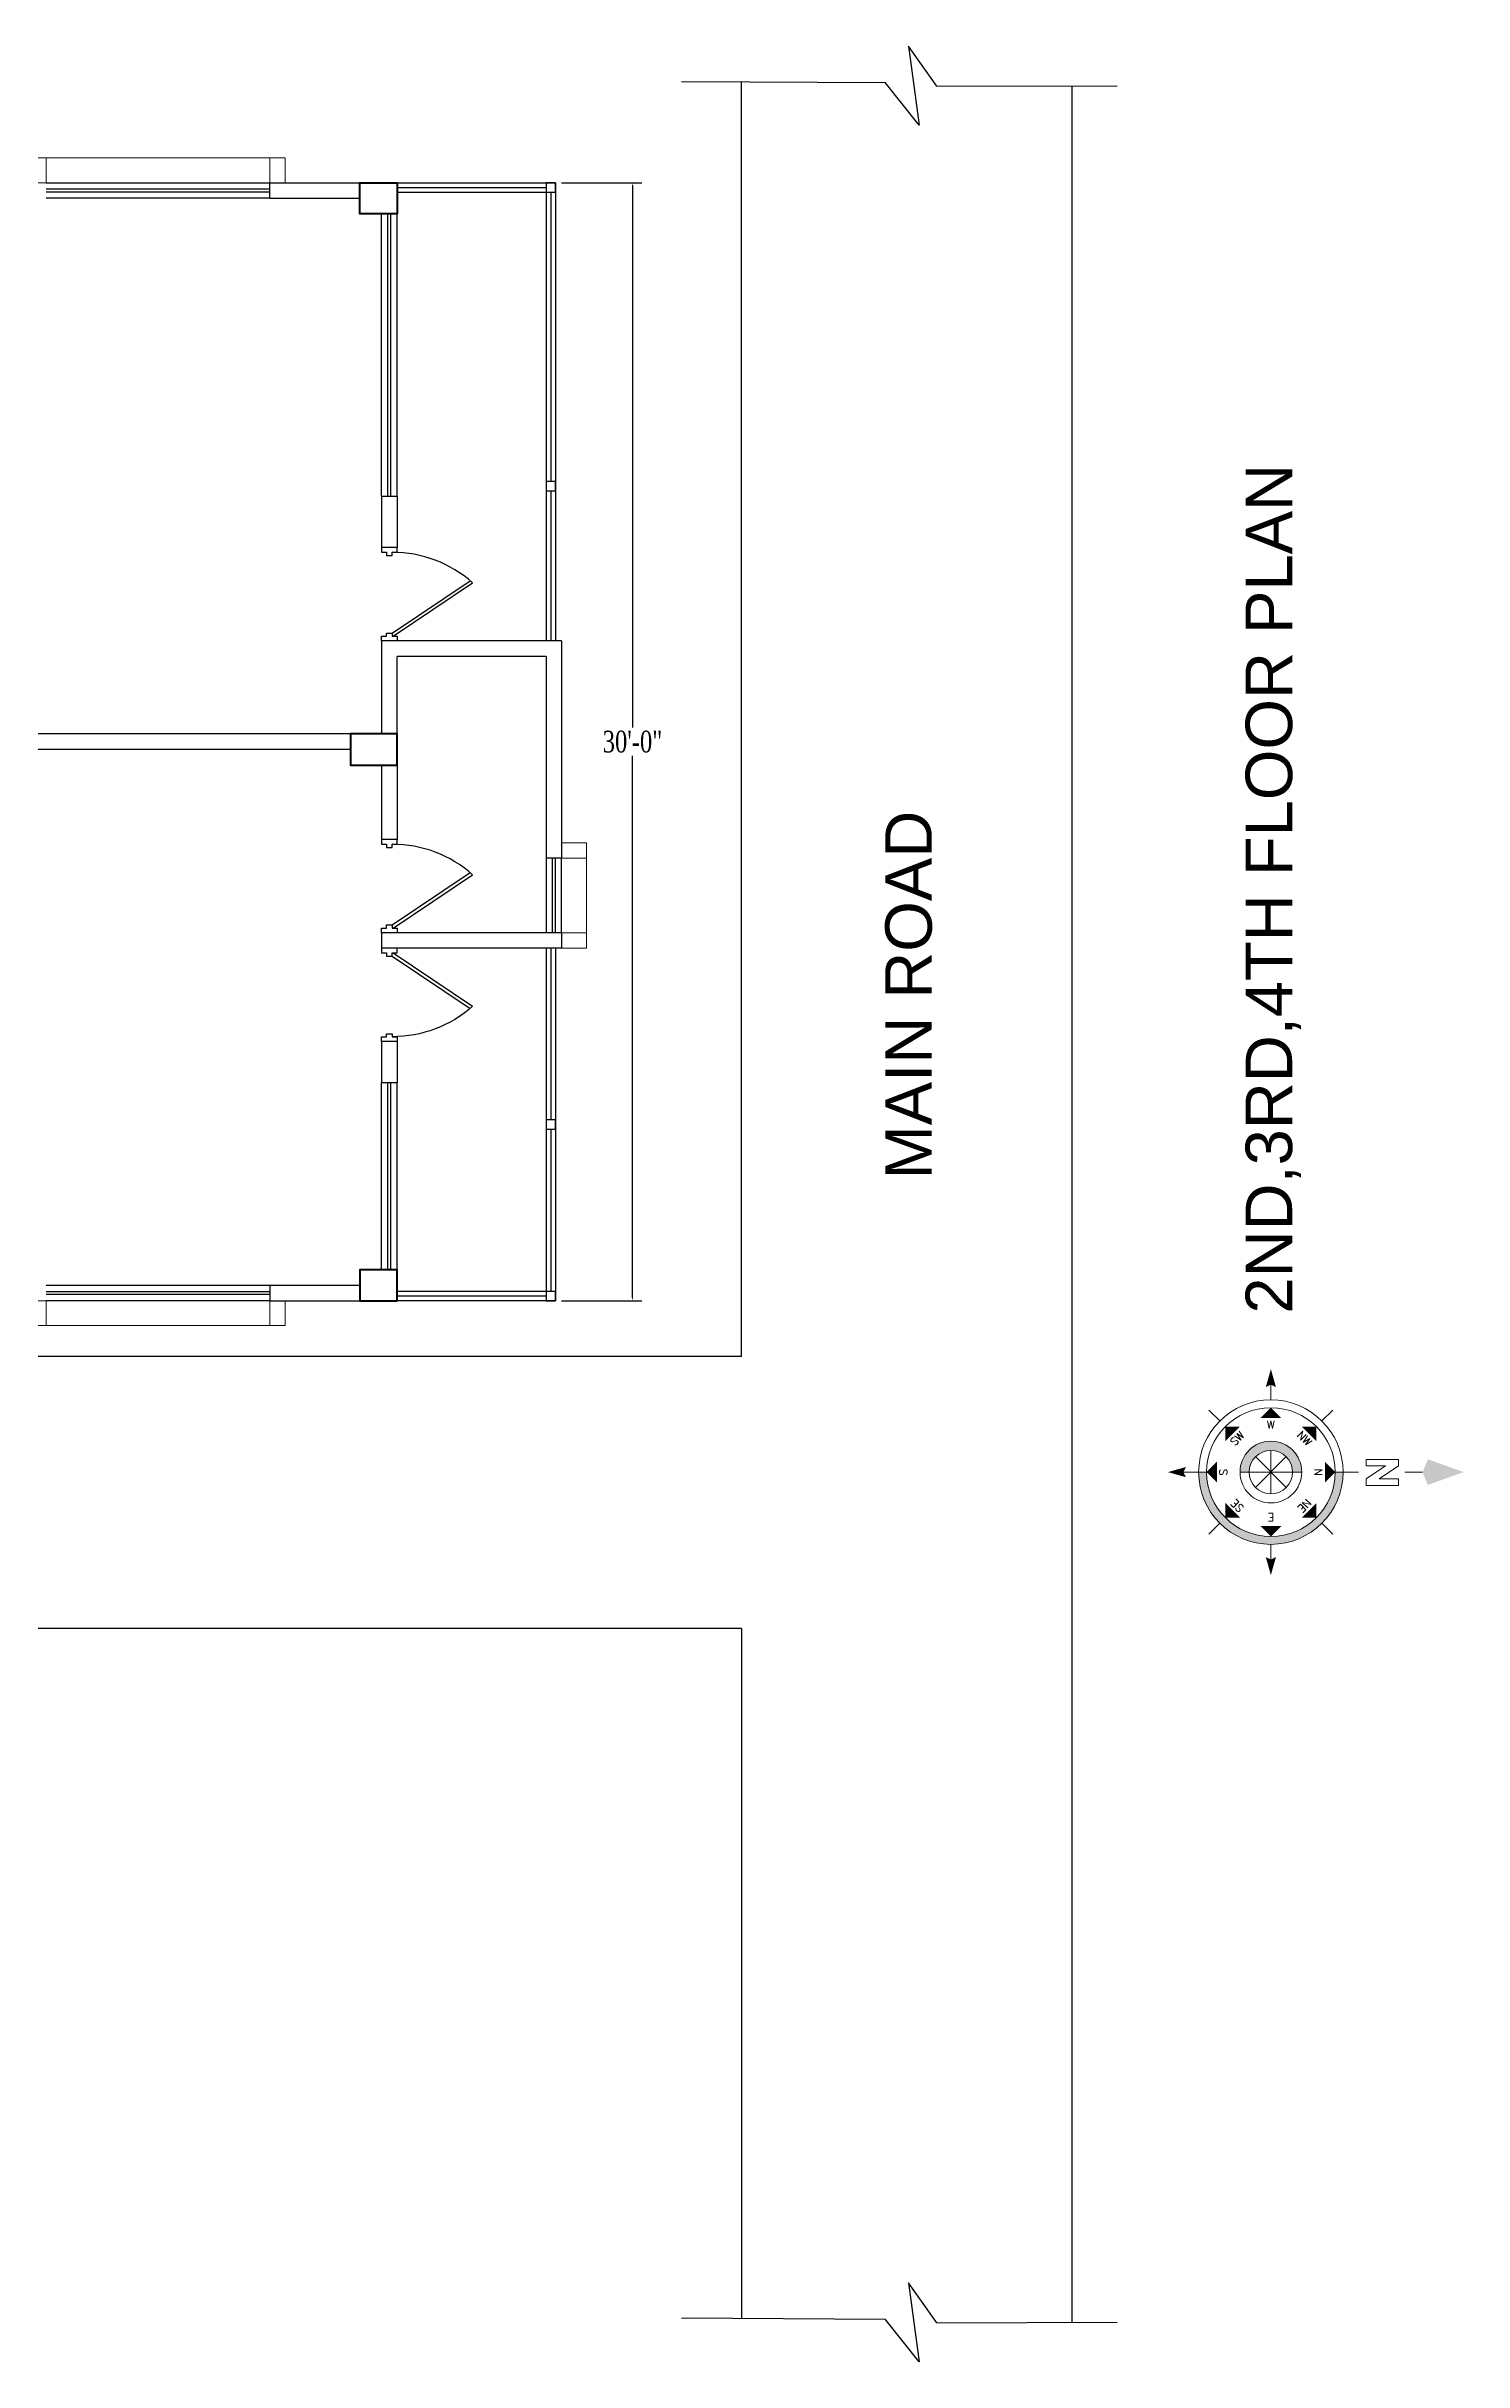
# Model space of a CAD drawing. Header units: inches. Extents: x -54558 to 35158, y -4190 to 41945.
# Drawn here: x -51748 to -51292, y 1901 to 2646 of the extents above; entities that cross this region are included whole.
import ezdxf
from ezdxf.enums import TextEntityAlignment as Align

# ---------------------------------------------------------------- set-up
doc = ezdxf.new("R2010")
doc.units = ezdxf.units.IN
doc.header["$MEASUREMENT"] = 0
doc.linetypes.add('Dash 1_16_', pattern=[3.175, 1.5875, -1.5875])
doc.layers.get('0').update_dxf_attribs({"true_color": 0xe4c8de})
for name, color, linetype, lineweight in [('A-FURN-FIXD', 44, 'Continuous', 9), ('A_WALL', 7, 'Continuous', 30), ('colum', 241, 'Continuous', 40), ('railing', 6, 'Continuous', 5), ('ROAD', 251, 'Continuous', 30), ('sanshade', 252, 'Continuous', 5), ('Ver', 144, 'Continuous', 30), ('Wall-02', 7, 'Continuous', 30), ('windo', 140, 'Continuous', 25)]:
    doc.layers.add(name, color=color, linetype=linetype, lineweight=lineweight)
doc.layers.add('door', color=34, linetype='Continuous')
doc.layers.add('title', color=7, linetype='Continuous')
doc.styles.add('Arial', font='arial.ttf')
doc.styles.add('LOGO', font='times.ttf', dxfattribs={"width": 0.75, "height": 7})
doc.styles.add('ROMANS', font='romans.shx', dxfattribs={"width": 0.8})
doc.dimstyles.new('STANDARD$0', dxfattribs={"dimtxt": 2, "dimasz": 1, "dimexe": 3, "dimexo": 2, "dimgap": 1, "dimtad": 1, "dimtih": 1, "dimtoh": 1, "dimzin": 3, "dimdsep": 46, "dimlunit": 4, "dimtxsty": 'LOGO', "dimcen": 0.09, "dimdle": 6, "dimclrd": 256, "dimclre": 256, "dimclrt": 7, "dimadec": 0, "dimazin": 1, "dimtm": 1e-09, "dimtfac": 1, "dimtofl": 0, "dimtmove": 0, "dimatfit": 2, "dimfxl": 1, "dimtolj": 1, "dimtzin": 0, "dimlwd": -1, "dimlwe": -1, "dimarcsym": 0})

# ---------------------------------------------------------------- blocks, each defined once
blk = doc.blocks.new('tyer')
at = {"layer": 'sanshade'}
for points in [[(-25800.79, -9018.32), (-25792.79, -9018.32), (-25792.79, -9023.32), (-25800.79, -9023.32)], [(-25800.79, -9018.32), (-25792.79, -9018.32), (-25792.79, -9100.32), (-25800.79, -9100.32)], [(-25800.79, -9095.32), (-25792.79, -9095.32), (-25792.79, -9100.32), (-25800.79, -9100.32)]]:
    blk.add_lwpolyline(points, close=True, dxfattribs=at)
blk = doc.blocks.new('tw4')
at = {"layer": 'sanshade'}
for points in [[(-25480.79, -8923.32), (-25472.79, -8923.32), (-25472.79, -8928.32), (-25480.79, -8928.32)], [(-25480.79, -8928.32), (-25472.79, -8928.32), (-25472.79, -8952.32), (-25480.79, -8952.32)], [(-25480.79, -8957.32), (-25472.79, -8957.32), (-25472.79, -8952.32), (-25480.79, -8952.32)]]:
    blk.add_lwpolyline(points, close=True, dxfattribs=at)
blk = doc.blocks.new('*D579')
at = {"layer": 'A_WALL', "ltscale": 0.25}
for p, q in [((-51582.35, 2602.53), (-51556.51, 2602.53)), ((-51559.51, 2601.53), (-51559.51, 2427.09)), ((-51559.51, 2243.53), (-51559.51, 2417.97)), ((-51582.35, 2242.53), (-51556.51, 2242.53))]:
    blk.add_line(p, q, dxfattribs=at)
for points in [[(-51559.67, 2601.53), (-51559.34, 2601.53), (-51559.51, 2602.53)], [(-51559.67, 2243.53), (-51559.34, 2243.53), (-51559.51, 2242.53)]]:
    blk.add_solid(points, dxfattribs=at)
at = {"layer": 'A_WALL', "color": 7, "ltscale": 0.25, "insert": (-51559.51, 2422.53), "char_height": 7, "attachment_point": 5, "style": 'LOGO'}
blk.add_mtext('\\A1;30\'-0"', dxfattribs=at)
blk = doc.blocks.new('Anno_North_J_Metric')
at = {"layer": 'title', "lineweight": 18}
h = blk.add_hatch(color=256, dxfattribs=at)
h.paths.add_polyline_path([(4.17, 0), (4.68, 0, 1), (-4.68, 0), (-4.17, 0, -1)])
h.paths.add_polyline_path([(-1.41, 0), (-2, 0, 1), (2, 0), (1.41, 0, -1)])
for p, q in [((0, 4.68), (0, 5.67)), ((-3.31, 3.31), (-4.01, 4.01)), ((3.31, 3.31), (4.01, 4.01)), ((-8.67, 0), (-9.83, 0)), ((-8.27, 0.86), (-6.17, 0.86)), ((-8.27, 0.44), (-8.27, 0.86)), ((-7.01, 0.44), (-8.27, 0.44)), ((-8.27, -0.4), (-7.01, 0.44)), ((-6.17, 0.44), (-7.43, -0.4)), ((-6.17, 0.86), (-6.17, 0.44)), ((-4.68, 0), (-5.67, 0)), ((-4.68, 0), (-4.17, 0)), ((1, -1), (-1, 1)), ((1, 1), (-1, -1)), ((-1, 1), (1, -1)), ((-1, -1), (1, 1)), ((0, -1.41), (0, 1.41)), ((0, 1.41), (0, -1.41)), ((1.41, 0), (2, 0)), ((4.68, 0), (4.17, 0)), ((4.68, 0), (5.67, 0)), ((-8.27, -0.82), (-8.27, -0.4)), ((-6.17, -0.82), (-8.27, -0.82)), ((-7.43, -0.4), (-6.17, -0.4)), ((-6.17, -0.4), (-6.17, -0.82)), ((-1.41, 0), (-2, 0)), ((1.41, 0), (-1.41, 0)), ((-1.41, 0), (1.41, 0)), ((-3.31, -3.31), (-4.01, -4.01)), ((3.31, -3.31), (4.01, -4.01)), ((0, -4.68), (0, -5.67))]:
    blk.add_line(p, q, dxfattribs=at)
for radius in [4.68, 4.17, 2, 1.41]:
    blk.add_circle((0, 0), radius, dxfattribs=at)
for points in [[(-0.33, 5.5), (0, 5.67), (0, 6.67)], [(0, 6.67), (0.33, 5.5), (0, 5.67)], [(0, 4.17), (0.67, 3.5), (-0.67, 3.5)], [(-2.95, 2.95), (-2, 2.95), (-2.95, 2)], [(2.95, 2.95), (2.95, 2), (2, 2.95)], [(-9.83, 0), (-10.17, 0.83), (-12.5, 0)], [(-12.5, 0), (-10.17, -0.83), (-9.83, 0)], [(-4.17, 0), (-3.5, 0.67), (-3.5, -0.67)], [(4.17, 0), (3.5, -0.67), (3.5, 0.67)], [(5.5, 0.33), (5.67, 0), (6.67, 0)], [(6.67, 0), (5.5, -0.33), (5.67, 0)], [(-2.95, -2.95), (-2.95, -2), (-2, -2.95)], [(2.95, -2.95), (2, -2.95), (2.95, -2)], [(0, -4.17), (-0.67, -3.5), (0.67, -3.5)], [(0, -6.67), (-0.33, -5.5), (0, -5.67)], [(0.33, -5.5), (0, -5.67), (0, -6.67)]]:
    blk.add_solid(points, dxfattribs=at)
at = {"layer": 'title', "lineweight": 18, "style": 'ROMANS'}
blk.add_text('E', height=0.5, dxfattribs=at).set_placement((0, 2.67), align=Align.CENTER)
for s, rotation, p in [('NE', 45, (-2, 2)), ('SE', 315, (2, 2)), ('N', 90, (-2.83, 0)), ('S', 90, (3.33, 0)), ('NW', 135, (-2, -2)), ('W', 180, (0, -2.83)), ('SW', 225, (2, -2))]:
    blk.add_text(s, height=0.5, rotation=rotation, dxfattribs=at).set_placement(p, align=Align.CENTER)
blk = doc.blocks.new('North')
at = {"layer": 'title', "linetype": 'Dash 1_16_', "lineweight": 20, "xscale": 79.54979519464541, "yscale": 79.54979519464541, "zscale": 79.54979519464541, "rotation": 270}
blk.add_blockref('Anno_North_J_Metric', (8025510, 1107807), dxfattribs=at)
blk = doc.blocks.new('jj')
at = {"layer": 'door'}
for p, q in [((11000.83, 10306.39), (11025.92, 10323.24)), ((11001.13, 10305.39), (11026.7, 10322.56))]:
    blk.add_line(p, q, dxfattribs=at)
for points in [[(11000.83, 10331.39), (11000.83, 10332.39), (11002.37, 10332.39), (11002.37, 10333.89), (10997.37, 10333.89), (10997.37, 10332.39), (10998.91, 10332.39), (10998.91, 10331.39)], [(11000.83, 10306.39), (11000.83, 10305.39), (11002.37, 10305.39), (11002.37, 10303.89), (10997.37, 10303.89), (10997.37, 10305.39), (10998.91, 10305.39), (10998.91, 10306.39)]]:
    blk.add_lwpolyline(points, close=True, dxfattribs=at)
blk.add_arc((11000.83, 10293.39), 39, 48.42656, 90, dxfattribs=at)

msp = doc.modelspace()

# ---------------------------------------------------------------- linework, layer by layer
at = {"layer": 'A_WALL', "ltscale": 0.25}
msp.add_line((-51635.35, 2425.027), (-51635.35, 2450.027), dxfattribs=at)
at = {"layer": 'colum'}
for points in [[(-51635.35, 2602.527), (-51635.35, 2592.527), (-51647.35, 2592.527), (-51647.35, 2602.527)], [(-51635.35, 2415.027), (-51635.35, 2425.027), (-51650.35, 2425.027), (-51650.35, 2415.027)], [(-51635.35, 2242.527), (-51635.35, 2252.527), (-51647.35, 2252.527), (-51647.35, 2242.527)]]:
    msp.add_lwpolyline(points, close=True, dxfattribs=at)
at = {"layer": 'ROAD'}
for p, q in [((-51461.504, 2633.577), (-51470.588, 2646.46)), ((-51470.588, 2646.46), (-51467.138, 2621.056)), ((-51543.724, 2635.133), (-51478.082, 2634.781)), ((-51524.35, 2224.527), (-51524.35, 2635.029)), ((-51467.138, 2621.056), (-51478.082, 2634.781)), ((-51461.504, 2633.577), (-51403.362, 2633.761)), ((-51417.87, 1913.566), (-51417.87, 2633.715)), ((-51524.35, 2224.527), (-52448.284, 2224.527)), ((-51524.35, 2136.968), (-52449.547, 2136.968)), ((-51524.35, 2136.968), (-51524.35, 1914.88)), ((-51461.504, 1913.428), (-51470.588, 1926.311)), ((-51470.588, 1926.311), (-51467.138, 1900.907)), ((-51543.724, 1914.984), (-51478.082, 1914.632)), ((-51467.138, 1900.907), (-51478.082, 1914.632)), ((-51461.504, 1913.428), (-51403.362, 1913.612))]:
    msp.add_line(p, q, dxfattribs=at)
at = {"layer": 'Ver'}
for points in [[(-51635.35, 2602.527), (-51584.35, 2602.527), (-51584.35, 2455.027)], [(-51635.35, 2599.527), (-51587.35, 2599.527), (-51587.35, 2455.027)], [(-51587.35, 2356.027), (-51587.35, 2245.527), (-51635.35, 2245.527)], [(-51584.35, 2356.027), (-51584.35, 2242.527), (-51635.35, 2242.527)]]:
    msp.add_lwpolyline(points, dxfattribs=at)
at = {"layer": 'Wall-02'}
for p, q in [((-51676.35, 2602.527), (-51647.35, 2602.527)), ((-51676.35, 2597.527), (-51676.35, 2602.527)), ((-51676.35, 2597.527), (-51647.35, 2597.527)), ((-51640.35, 2501.557), (-51640.35, 2485.027)), ((-51640.35, 2501.557), (-51635.35, 2501.557)), ((-51635.35, 2501.557), (-51635.35, 2485.027)), ((-51635.35, 2485.027), (-51640.35, 2485.027)), ((-51640.35, 2455.027), (-51640.35, 2425.027)), ((-51582.35, 2455.027), (-51640.35, 2455.027)), ((-51582.35, 2455.027), (-51582.35, 2385.027)), ((-51587.35, 2450.027), (-51635.35, 2450.027)), ((-51587.35, 2450.027), (-51587.35, 2385.027)), ((-51650.35, 2425.027), (-51774.35, 2425.027)), ((-51650.35, 2420.027), (-51774.35, 2420.027)), ((-51640.35, 2415.027), (-51640.35, 2391.027)), ((-51635.35, 2415.027), (-51635.35, 2391.027)), ((-51582.35, 2385.027), (-51587.35, 2385.027)), ((-51640.35, 2361.027), (-51640.35, 2356.027)), ((-51582.35, 2361.027), (-51640.35, 2361.027)), ((-51582.35, 2356.027), (-51640.35, 2356.027)), ((-51582.35, 2361.027), (-51582.35, 2356.027)), ((-51640.35, 2326.027), (-51640.35, 2312.826)), ((-51635.35, 2326.027), (-51640.35, 2326.027)), ((-51635.35, 2326.027), (-51635.35, 2312.826)), ((-51640.35, 2312.826), (-51635.35, 2312.826)), ((-51676.35, 2247.527), (-51647.35, 2247.527)), ((-51676.35, 2247.527), (-51676.35, 2242.527)), ((-51676.35, 2242.527), (-51647.35, 2242.527))]:
    msp.add_line(p, q, dxfattribs=at)
at = {"layer": 'windo'}
for p, q in [((-51748.35, 2602.527), (-51676.35, 2602.527)), ((-51748.35, 2600.527), (-51676.35, 2600.527)), ((-51676.35, 2599.527), (-51748.35, 2599.527)), ((-51676.35, 2597.527), (-51748.35, 2597.527)), ((-51640.35, 2501.557), (-51640.35, 2592.527)), ((-51638.35, 2501.557), (-51638.35, 2592.527)), ((-51637.35, 2501.557), (-51637.35, 2592.527)), ((-51635.35, 2501.557), (-51635.35, 2592.527)), ((-51587.35, 2385.027), (-51587.35, 2361.027)), ((-51585.35, 2385.027), (-51585.35, 2361.027)), ((-51584.35, 2361.027), (-51584.35, 2385.027)), ((-51582.35, 2361.027), (-51582.35, 2385.027)), ((-51640.35, 2252.527), (-51640.35, 2312.826)), ((-51638.35, 2252.527), (-51638.35, 2312.826)), ((-51637.35, 2252.527), (-51637.35, 2312.826)), ((-51635.35, 2252.527), (-51635.35, 2312.826)), ((-51748.35, 2247.527), (-51676.35, 2247.527)), ((-51748.35, 2245.527), (-51676.35, 2245.527)), ((-51676.35, 2244.527), (-51748.35, 2244.527)), ((-51676.35, 2242.527), (-51748.35, 2242.527))]:
    msp.add_line(p, q, dxfattribs=at)
for points in [[(-51587.35, 2602.527), (-51587.35, 2599.527), (-51584.35, 2599.527), (-51584.35, 2602.527)], [(-51587.35, 2506.277), (-51587.35, 2503.277), (-51584.35, 2503.277), (-51584.35, 2506.277)], [(-51587.35, 2300.777), (-51587.35, 2297.777), (-51584.35, 2297.777), (-51584.35, 2300.777)], [(-51587.35, 2245.527), (-51587.35, 2242.527), (-51584.35, 2242.527), (-51584.35, 2245.527)]]:
    msp.add_lwpolyline(points, close=True, dxfattribs=at)
for points in [[(-51635.35, 2601.027), (-51587.35, 2601.027)], [(-51585.85, 2599.527), (-51585.85, 2506.277)], [(-51585.85, 2503.277), (-51585.85, 2455.027)], [(-51585.85, 2356.027), (-51585.85, 2300.777)], [(-51585.85, 2297.777), (-51585.85, 2245.527)], [(-51587.35, 2244.027), (-51635.35, 2244.027)]]:
    msp.add_lwpolyline(points, dxfattribs=at)

# ---------------------------------------------------------------- block references
at = {"layer": 'A-FURN-FIXD', "lineweight": 30, "xscale": 0.0625, "yscale": 0.0625, "zscale": 0.0625, "rotation": 270}
msp.add_blockref('North', (-120591.809, 503781.729), dxfattribs=at)
at = {"layer": 'A_WALL'}
for p in [(-62637.715, -7848.861), (-62637.715, -7942.861)]:
    msp.add_blockref('jj', p, dxfattribs=at)
at = {"layer": 'A_WALL', "xscale": -1, "rotation": 180}
msp.add_blockref('jj', (-62637.715, 12659.916), dxfattribs=at)
at = {"layer": 'colum', "rotation": 180}
msp.add_blockref('tw4', (-77055.138, -6567.293), dxfattribs=at)
at = {"layer": 'railing', "rotation": 90}
for p in [(-60771.67, 28403.315), (-60771.67, 28035.315)]:
    msp.add_blockref('tyer', p, dxfattribs=at)

# ---------------------------------------------------------------- texts
at = {"char_height": 15, "attachment_point": 1, "rotation": 90, "style": 'Arial'}
for s, insert, width in [('2ND,3RD,4TH FLOOR PLAN', (-51362.006, 2238.376), 343.72885), ('MAIN ROAD', (-51478.095, 2281.573), 161.39351)]:
    msp.add_mtext(s, dxfattribs=dict(at, insert=insert, width=width))

# ---------------------------------------------------------------- dimensions: what is measured, and where the dimension line sits
at = {"layer": 'A_WALL', "ltscale": 0.25}
dim = msp.add_linear_dim(base=(-51559.507, 2602.527), p1=(-51584.35, 2242.527), p2=(-51584.35, 2602.527), angle=90, dimstyle='STANDARD$0', dxfattribs=at)
dim.commit()
dim.dimension.update_dxf_attribs({"geometry": '*D579', "text_midpoint": (-51559.507, 2422.527)})

doc.saveas('drawing.dxf')
